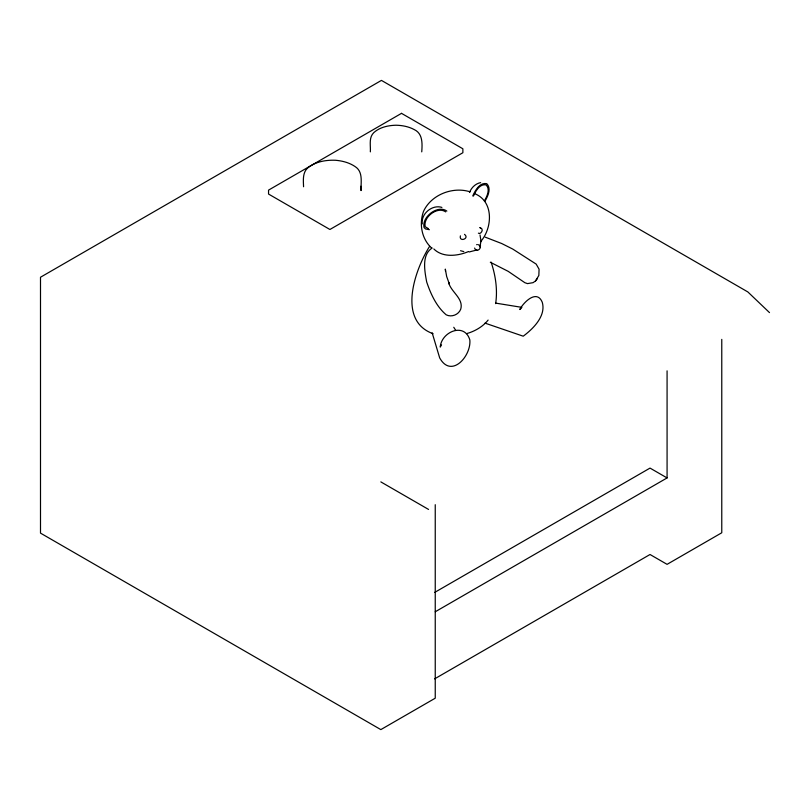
<?xml version="1.0" encoding="UTF-8"?>
<svg xmlns="http://www.w3.org/2000/svg" width="810" height="810" viewBox="0 0 810 810"><rect width="100%" height="100%" fill="white"/><g stroke="black" fill="none" stroke-linecap="round" stroke-linejoin="round"><path stroke-width="1.21" d="M495.649 303.639C497.735 289.676 495.568 275.451 491.133 262.156M480.026 246.432L479.854 246.928L480.998 241.248L480.036 234.981M480.239 245.845L480.543 245.025M460.384 235.852C458.794 242.595 470.023 238.585 464.515 234.343M490.323 262.258L508.204 271.35L524.88 282.71L527.512 283.611L533.091 282.66L535.562 280.888L538.842 275.481L539.075 269.203L536.19 264.111L512.71 249.045L501.724 243.537L485.241 237.158M469.486 192.476C471.39 187.697 475.49 183.556 480.644 182.625M472.746 195.98C475.186 190.542 479.702 182.179 486.78 183.678C491.579 188.517 487.812 196.445 484.856 201.366M473.496 195.99C475.693 191.089 479.753 183.566 486.121 184.913C490.445 189.267 487.043 196.395 484.39 200.829M441.541 344.898L440.235 347.075C441.369 331.817 464.474 322.005 469.83 339.896C471.42 356.035 451.281 378.948 439.678 357.888L432.165 332.839M429.583 246.382C414.963 269.548 396.859 320.75 433.087 333.71M480.634 241.633C492.358 228.288 494.07 201.943 475.278 193.914M488.116 320.082C482.78 326.784 474.842 331.28 466.671 333.619M535.562 280.888L537.526 278.438M521.407 308.063L519.777 309.491C523.473 302.505 536.696 288.907 542.234 302.191C546.345 316.062 532.838 329.032 523.219 336.19L484.998 323.119M434.595 592.464L650.025 468.089L667.076 477.93L667.076 370.848M435.243 611.773L667.076 477.93M434.595 678.881L650.025 554.506L667.076 564.347L721.771 532.767L721.771 339.38M476.958 249.966L469.182 251.961M468.474 251.556C457.842 256.102 442.655 257.863 433.836 248.964M432.216 247.992C421.382 254.674 424.703 271.228 426.678 281.941C430.707 293.939 436.448 306.565 446.229 314.837C451.626 317.53 458.632 314.725 460.758 309.106C463.776 298.363 450.917 292.086 448.588 282.406L449.418 284.148L446.675 276.534L445.318 269.112L445.53 271.228M476.634 244.701L477.161 244.569M478.386 233.159C480.32 235.072 484.755 229.21 480.3 227.792M429.401 229.686L425.533 228.957L424.096 227.59C421.433 217.04 437.775 204.434 446.857 211.076M495.821 303.142L521.923 307.375M463.786 251.586L460.546 250.725M479.692 227.61L480.674 227.914M470.073 191.818C452.81 186.3 431.224 194.663 423.569 211.268C418.942 223.671 421.565 238.737 431.457 247.87M441.895 207.411C432.257 204.272 420.755 213.779 422.293 223.904M428.419 228.643L425.24 226.76C422.84 217.262 437.542 205.922 445.713 211.906M478.173 244.66C483.975 246.665 476.412 253.955 474.619 248.073M380.832 481.889L428.561 509.439M769.5 312.609L747.843 291.934L381.439 80.392L40.5 277.233L40.5 533.122L380.832 729.607L435.243 698.2L435.243 504.691M453.762 327.281L455.777 330.44M360.926 186.229L361.047 190.583C360.723 182.321 363.437 171.73 354.972 166.485C349.231 162.618 342.438 160.886 335.623 160.269C326.389 159.874 316.73 161.443 309.076 166.9C302.343 171.396 303.294 179.719 303.568 186.756M421.747 151.865C422.324 143.815 422.931 133.599 414.214 129.57C408.635 126.573 402.337 125.358 396.039 125.226C388.132 125.418 379.819 127.19 373.785 132.637C368.56 137.7 370.788 145.446 370.342 151.865M401.507 113.349L268.545 190.117L268.545 194.056L329.913 229.483L462.875 152.726L462.875 148.787L401.507 113.349"/></g></svg>
